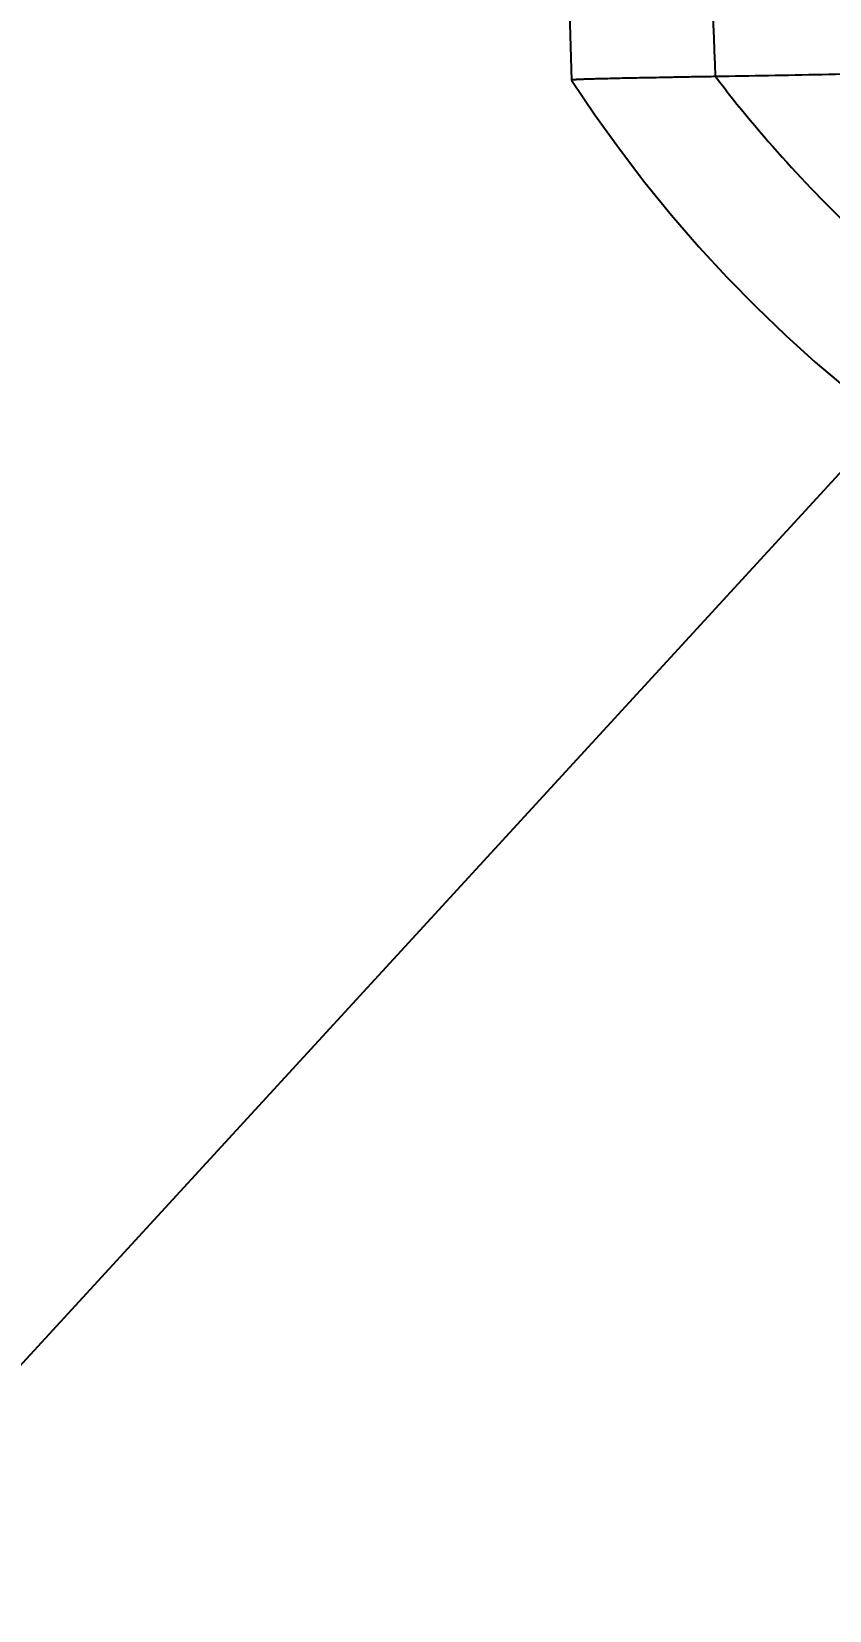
# Model space of a CAD drawing. Header units: millimetres. Extents: x 4086 to 8300, y 123 to 1549.
# Drawn here: x 6994.3 to 7004.34, y 956.31 to 976.17 of the extents above; entities that cross this region are included whole.
import ezdxf
from ezdxf import colors
from ezdxf.entities.mleader import LeaderData, LeaderLine
from ezdxf.math import Vec2, Vec3

# ---------------------------------------------------------------- set-up
doc = ezdxf.new("R2010")
doc.units = ezdxf.units.MM
doc.layers.add('外形图', color=7, linetype='Continuous')
doc.layers.add('多重引线', color=7, linetype='Continuous')
doc.styles.add('思源黑', font='SourceHanSansCN-Normal.ttf')

msp = doc.modelspace()

# ---------------------------------------------------------------- linework, layer by layer
at = {"layer": '外形图'}
for points in [[(7000.9877, 979.145), (7001.0394, 977.3961), (7001.0927, 975.5592)], [(7001.0927, 975.559), (7001.3853, 975.124), (7001.6946, 974.693), (7002.0168, 974.2718), (7002.3509, 973.8616), (7002.6957, 973.4634), (7003.0503, 973.0783), (7003.4133, 972.7075), (7003.7834, 972.3517), (7004.1591, 972.0119), (7004.5239, 971.7014)]]:
    msp.add_lwpolyline(points, dxfattribs=at)
msp.add_arc((4894.1815, 894.9692), 2110.2634, 2.1898372, 2.3312707, dxfattribs=at)
for points, knots in [([(7012.0125, 976.303), (7011.8954, 976.2519), (7011.6413, 976.1668), (7011.2341, 976.0735), (7010.7901, 975.9965), (7010.1358, 975.9059), (7009.2443, 975.8193), (7008.3066, 975.7636), (7007.5069, 975.7268), (7006.8766, 975.7018), (7006.2315, 975.6798), (7005.5755, 975.6608), (7004.9116, 975.644), (7004.2427, 975.6273), (7003.5729, 975.614), (7003.1263, 975.6072), (7002.9038, 975.6036)], [0, 0, 0, 0, 0.0418027, 0.087434, 0.1366952, 0.1892684, 0.303674, 0.429834, 0.4967775, 0.5657683, 0.6363546, 0.708091, 0.7806409, 0.8537785, 0.9271364, 1, 1, 1, 1]), ([(7002.9038, 975.6036), (7002.8291, 975.6024), (7002.686, 975.5997), (7002.4806, 975.5975), (7002.2914, 975.5922), (7002.1165, 975.5889), (7001.9547, 975.587), (7001.8068, 975.5842), (7001.6729, 975.5806), (7001.5526, 975.5774), (7001.446, 975.5749), (7001.3533, 975.5726), (7001.2749, 975.5702), (7001.2186, 975.5682), (7001.1807, 975.5665), (7001.1576, 975.5654), (7001.1382, 975.5643), (7001.1221, 975.5632), (7001.11, 975.5622), (7001.1005, 975.5613), (7001.0962, 975.5603), (7001.0926, 975.5598), (7001.0927, 975.5592)], [0, 0, 0, 0, 0.1235575, 0.2369661, 0.3401754, 0.4369435, 0.5265522, 0.6080624, 0.6818369, 0.7482784, 0.8072516, 0.858459, 0.9017426, 0.9370815, 0.9517864, 0.9645253, 0.9753056, 0.9841312, 0.9910046, 0.9959277, 0.998907, 1, 1, 1, 1]), ([(7002.9038, 975.6036), (7003.4703, 974.861), (7004.7344, 973.4679), (7006.21, 972.3019), (7006.9904, 971.7829)], [0, 0, 0, 0, 0.4991612, 1, 1, 1, 1])]:
    msp.add_open_spline(points, degree=3, knots=knots, dxfattribs=at)

# ---------------------------------------------------------------- leaders
at = {"layer": '多重引线'}
ml = msp.add_multileader_mtext('Standard', dxfattribs=at)
ml.set_content('\\A1;2×{\\C256;Φ6H7({\\H0.7x;\\S+0.012^  0;})  \\A1;\\fSource Han Sans CN Normal|b0|i0|c0|p34;\\C7;through}', style='思源黑')
ml.set_leader_properties(linetype='ByLayer')
ml.build(insert=Vec2(0, 0))
ml.multileader.update_dxf_attribs({"text_left_attachment_type": 5, "text_right_attachment_type": 5, "dogleg_length": 10, "arrow_head_size": 5})
ctx = ml.context
ctx.base_point, ctx.char_height, ctx.arrow_head_size, ctx.landing_gap_size, ctx.plane_origin = Vec3(6867.5965, 951.8886), 7, 5, 2.5, Vec3(5041.5612, 1657.0024)
ctx.left_attachment, ctx.right_attachment, ctx.text_align_type = 5, 5, 1
notes = []
notes.append((ctx, [(1, (1, 1, 0), (6987.2704, 951.8886), (-1, 0), 10, [(1, [(7012.2174, 979.0587)], 0, [])])]))
ctx.mtext.insert, ctx.mtext.width, ctx.mtext.alignment, ctx.mtext.flow_direction = Vec3(6922.4335, 966.0703), 109.375, 2, 5
for ctx, leaders in notes:
    for number, flags, end, landing, length, lines in leaders:
        leader = LeaderData()
        leader.index, (leader.has_last_leader_line, leader.has_dogleg_vector, leader.attachment_direction) = number, flags
        leader.last_leader_point, leader.dogleg_vector, leader.dogleg_length = Vec3(end), Vec3(landing), length
        for number, points, colour, breaks in lines:
            line = LeaderLine()
            line.index, line.vertices, line.color, line.breaks = number, Vec3.list(points), colors.encode_raw_color(colour), breaks
            leader.lines.append(line)
        ctx.leaders.append(leader)

doc.saveas('drawing.dxf')
